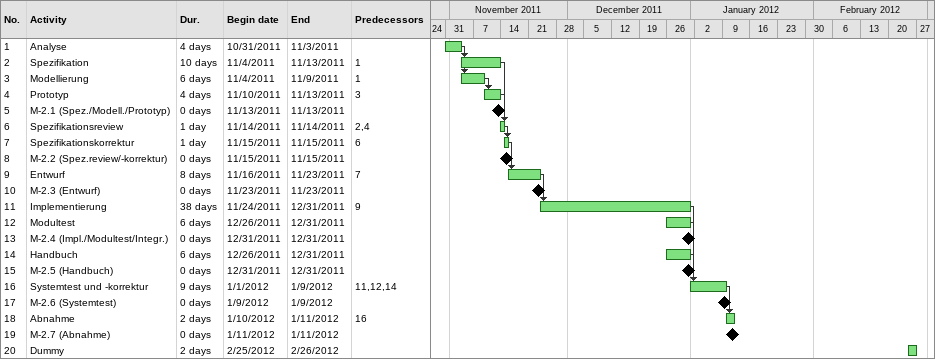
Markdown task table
| ID | Task | Duration | Start | Finish | Predecessors |
|---|---|---|---|---|---|
| 1 | Analyse | 4d | 2011-10-31 | 2011-11-03 |  |
| 2 | Spezifikation | 10d | 2011-11-04 | 2011-11-13 | 1 |
| 3 | Modellierung | 6d | 2011-11-04 | 2011-11-09 | 1 |
| 4 | Prototyp | 4d | 2011-11-10 | 2011-11-13 | 3 |
| 5 | M-2.1 (Spez./Modell./Prototyp) | 0d | 2011-11-13 | 2011-11-13 |  |
| 6 | Spezifikationsreview | 1d | 2011-11-14 | 2011-11-14 | 2, 4 |
| 7 | Spezifikationskorrektur | 1d | 2011-11-15 | 2011-11-15 | 6 |
| 8 | M-2.2 (Spez.review/-korrektur) | 0d | 2011-11-15 | 2011-11-15 |  |
| 9 | Entwurf | 8d | 2011-11-16 | 2011-11-23 | 7 |
| 10 | M-2.3 (Entwurf) | 0d | 2011-11-23 | 2011-11-23 |  |
| 11 | Implementierung | 38d | 2011-11-24 | 2011-12-31 | 9 |
| 12 | Modultest | 6d | 2011-12-26 | 2011-12-31 |  |
| 13 | M-2.4 (Impl./Modultest/Integr.) | 0d | 2011-12-31 | 2011-12-31 |  |
| 14 | Handbuch | 6d | 2011-12-26 | 2011-12-31 |  |
| 15 | M-2.5 (Handbuch) | 0d | 2011-12-31 | 2011-12-31 |  |
| 16 | Systemtest und -korrektur | 9d | 2012-01-01 | 2012-01-09 | 11, 12, 14 |
| 17 | M-2.6 (Systemtest) | 0d | 2012-01-09 | 2012-01-09 |  |
| 18 | Abnahme | 2d | 2012-01-10 | 2012-01-11 | 16 |
| 19 | M-2.7 (Abnahme) | 0d | 2012-01-11 | 2012-01-11 |  |
| 20 | Dummy | 2d | 2012-02-25 | 2012-02-26 |  |
